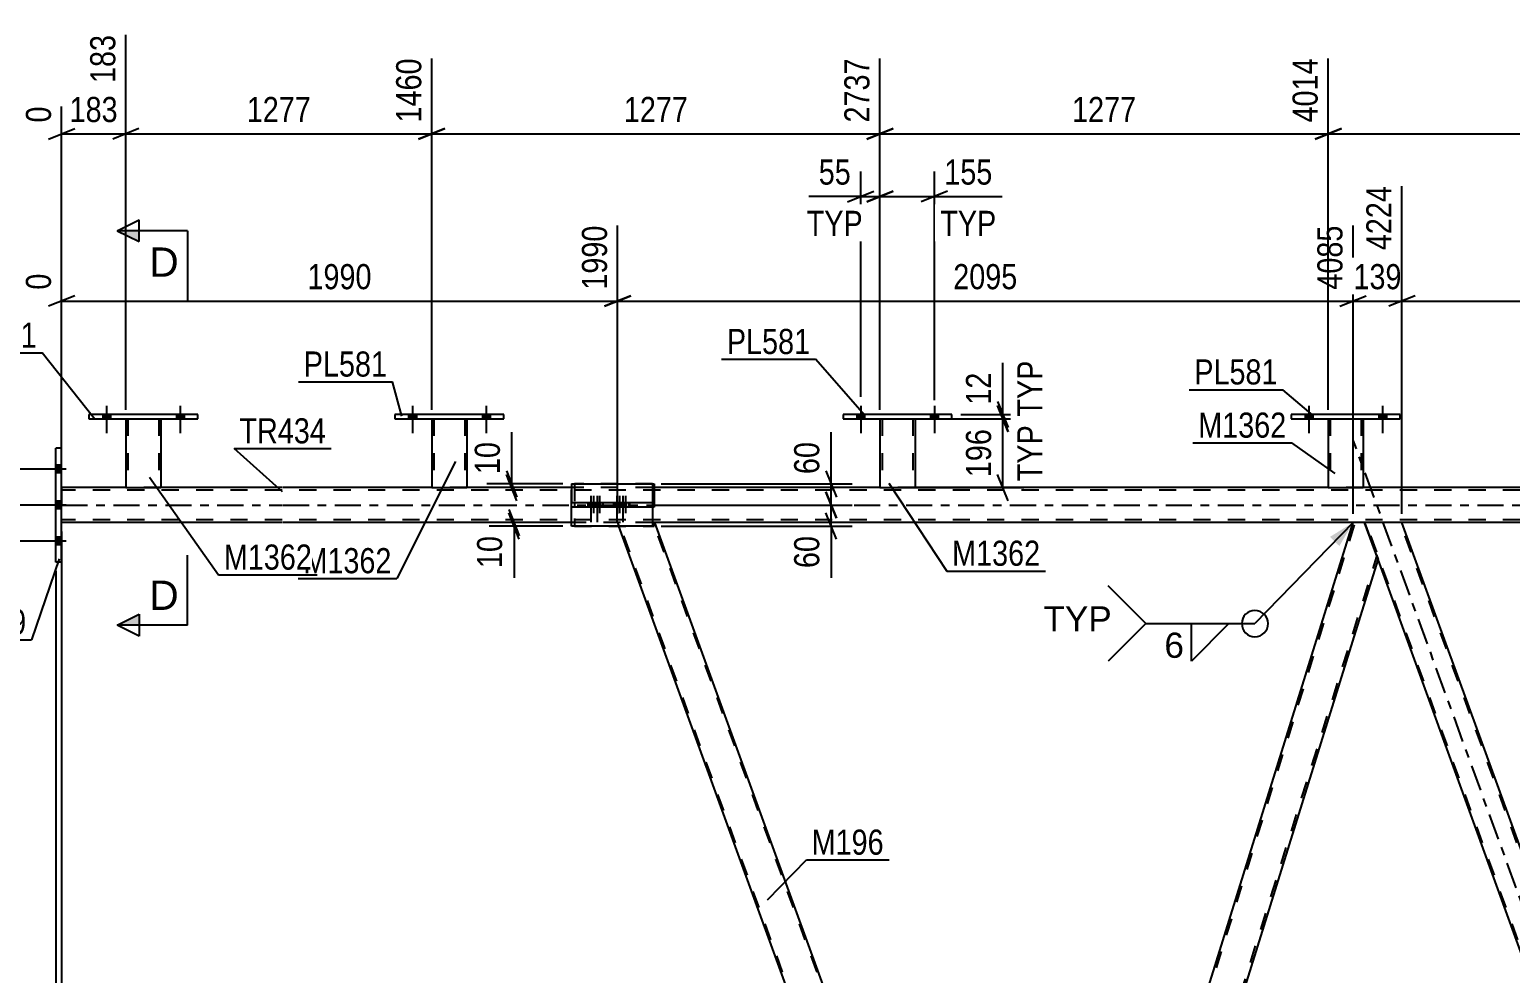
# Model space of a CAD drawing. Header units: millimetres. Extents: x -89 to 752, y -423 to 171.
# Drawn here: x -3.6 to 165.1, y -53.4 to 54.2 of the extents above; entities that cross this region are included whole.
import ezdxf

# ---------------------------------------------------------------- set-up
doc = ezdxf.new("R2010")
doc.units = ezdxf.units.MM
doc.linetypes.add('DXK_LINE_DOT2', pattern=[3.9198, 1.9599, -1.9599])
doc.linetypes.add('DXK_LINE_DOT3', pattern=[5.9187, 2.979, -0.9799, 0.9799, -0.9799])
doc.styles.add('Arial', font='ARIAL.TTF', dxfattribs={"height": 0.2})
doc.styles.add('Arial Narrow', font='ARIALN.TTF', dxfattribs={"height": 0.2})

# ---------------------------------------------------------------- blocks, each defined once
blk = doc.blocks.new('Bolt-814409316-3432 - 3409')
at = {"linetype": 'Continuous'}
for points in [[(39.56, 9.84), (40.44, 9.84), (40.44, 10.32), (39.56, 10.32)], [(47.96, 9.84), (48.84, 9.84), (48.84, 10.32), (47.96, 10.32)]]:
    blk.add_hatch(color=1, dxfattribs=at).paths.add_polyline_path(points)
at = {"color": 1, "linetype": 'Continuous'}
for p, q in [((39.56, 10.32), (39.56, 9.84)), ((40, 11.32), (40, 8.2)), ((40.44, 10.32), (40.44, 9.84)), ((47.96, 10.32), (47.96, 9.84)), ((48.4, 11.32), (48.4, 8.2)), ((48.84, 10.32), (48.84, 9.84))]:
    blk.add_line(p, q, dxfattribs=at)
blk = doc.blocks.new('Bolt-814409316-3874 - 3409')
at = {"color": 1, "linetype": 'DXK_LINE_DOT2'}
for p, q in [((60.28, 0.24), (60.28, -0.24)), ((60.64, 1.04), (60.64, -1.96)), ((60.96, 0.24), (60.96, -0.24)), ((61, 0.24), (61, -0.24)), ((61.32, 1.04), (61.32, -1.96)), ((61.68, 0.24), (61.68, -0.24)), ((63.25, 0.24), (63.25, -0.24)), ((63.61, 1.04), (63.61, -1.96)), ((63.92, 0.24), (63.92, -0.24)), ((63.97, 0.24), (63.97, -0.24)), ((64.28, 1.04), (64.28, -1.96)), ((64.64, 0.24), (64.64, -0.24))]:
    blk.add_line(p, q, dxfattribs=at)
blk = doc.blocks.new('Bolt-814409316-3433 - 3409')
at = {"linetype": 'Continuous'}
for points in [[(39.56, 9.84), (40.44, 9.84), (40.44, 10.32), (39.56, 10.32)], [(47.96, 9.84), (48.84, 9.84), (48.84, 10.32), (47.96, 10.32)]]:
    blk.add_hatch(color=1, dxfattribs=at).paths.add_polyline_path(points)
at = {"color": 1, "linetype": 'Continuous'}
for p, q in [((39.56, 10.32), (39.56, 9.84)), ((40, 11.32), (40, 8.2)), ((40.44, 10.32), (40.44, 9.84)), ((47.96, 10.32), (47.96, 9.84)), ((48.4, 11.32), (48.4, 8.2)), ((48.84, 10.32), (48.84, 9.84))]:
    blk.add_line(p, q, dxfattribs=at)
blk = doc.blocks.new('Bolt-814409316-3434 - 3409')
at = {"linetype": 'Continuous'}
for points in [[(90.64, 9.84), (91.52, 9.84), (91.52, 10.32), (90.64, 10.32)], [(99.04, 9.84), (99.92, 9.84), (99.92, 10.32), (99.04, 10.32)]]:
    blk.add_hatch(color=1, dxfattribs=at).paths.add_polyline_path(points)
at = {"color": 1, "linetype": 'Continuous'}
for p, q in [((90.64, 10.32), (90.64, 9.84)), ((91.08, 11.32), (91.08, 8.2)), ((91.52, 10.32), (91.52, 9.84)), ((99.04, 10.32), (99.04, 9.84)), ((99.48, 11.32), (99.48, 8.2)), ((99.92, 10.32), (99.92, 9.84))]:
    blk.add_line(p, q, dxfattribs=at)
blk = doc.blocks.new('Bolt-814409316-3435 - 3409')
at = {"linetype": 'Continuous'}
for points in [[(90.64, 9.84), (91.52, 9.84), (91.52, 10.32), (90.64, 10.32)], [(99.04, 9.84), (99.92, 9.84), (99.92, 10.32), (99.04, 10.32)]]:
    blk.add_hatch(color=1, dxfattribs=at).paths.add_polyline_path(points)
at = {"color": 1, "linetype": 'Continuous'}
for p, q in [((90.64, 10.32), (90.64, 9.84)), ((91.08, 11.32), (91.08, 8.2)), ((91.52, 10.32), (91.52, 9.84)), ((99.04, 10.32), (99.04, 9.84)), ((99.48, 11.32), (99.48, 8.2)), ((99.92, 10.32), (99.92, 9.84))]:
    blk.add_line(p, q, dxfattribs=at)
blk = doc.blocks.new('Bolt-814409316-3436 - 3409')
at = {"linetype": 'Continuous'}
for points in [[(141.72, 9.84), (142.6, 9.84), (142.6, 10.32), (141.72, 10.32)], [(150.12, 9.84), (151, 9.84), (151, 10.32), (150.12, 10.32)]]:
    blk.add_hatch(color=1, dxfattribs=at).paths.add_polyline_path(points)
at = {"color": 1, "linetype": 'Continuous'}
for p, q in [((141.72, 10.32), (141.72, 9.84)), ((142.16, 11.32), (142.16, 8.2)), ((142.6, 10.32), (142.6, 9.84)), ((150.12, 10.32), (150.12, 9.84)), ((150.56, 11.32), (150.56, 8.2)), ((151, 10.32), (151, 9.84))]:
    blk.add_line(p, q, dxfattribs=at)
blk = doc.blocks.new('Bolt-814409316-3437 - 3409')
at = {"linetype": 'Continuous'}
for points in [[(141.72, 9.84), (142.6, 9.84), (142.6, 10.32), (141.72, 10.32)], [(150.12, 9.84), (151, 9.84), (151, 10.32), (150.12, 10.32)]]:
    blk.add_hatch(color=1, dxfattribs=at).paths.add_polyline_path(points)
at = {"color": 1, "linetype": 'Continuous'}
for p, q in [((141.72, 10.32), (141.72, 9.84)), ((142.16, 11.32), (142.16, 8.2)), ((142.6, 10.32), (142.6, 9.84)), ((150.12, 10.32), (150.12, 9.84)), ((150.56, 11.32), (150.56, 8.2)), ((151, 10.32), (151, 9.84))]:
    blk.add_line(p, q, dxfattribs=at)
blk = doc.blocks.new('Part-814409316-3459 - 3409')
at = {"color": 2, "linetype": 'Continuous'}
for p, q in [((38, 10.32), (38, 9.84)), ((50.4, 10.32), (38, 10.32)), ((50.4, 9.84), (50.4, 10.32)), ((38, 9.84), (50.4, 9.84))]:
    blk.add_line(p, q, dxfattribs=at)
blk = doc.blocks.new('Part-814409316-3474 - 3409')
at = {"color": 2, "linetype": 'Continuous'}
for p, q in [((42.2, 9.84), (42.2, 2)), ((46.2, 9.84), (46.2, 2)), ((42.2, 2), (46.2, 2))]:
    blk.add_line(p, q, dxfattribs=at)
at = {"color": 7, "linetype": 'DXK_LINE_DOT2'}
for p, q in [((42.2, 9.84), (46.2, 9.84)), ((42.2, 9.84), (42.2, 9.84)), ((42.2, 9.84), (42.2, 9.84)), ((42.44, 9.84), (42.44, 2)), ((45.96, 9.84), (45.96, 2)), ((46.2, 9.84), (46.2, 9.84)), ((46.2, 9.84), (46.2, 9.84)), ((45.9, 2), (45.94, 2)), ((45.9, 2), (45.94, 2)), ((45.94, 2), (45.96, 2)), ((45.94, 2), (45.96, 2))]:
    blk.add_line(p, q, dxfattribs=at)
blk = doc.blocks.new('Part-814409316-3479 - 3409')
at = {"color": 2, "linetype": 'Continuous'}
for p, q in [((89.08, 10.32), (89.08, 9.84)), ((101.48, 10.32), (89.08, 10.32)), ((101.48, 9.84), (101.48, 10.32)), ((89.08, 9.84), (101.48, 9.84))]:
    blk.add_line(p, q, dxfattribs=at)
blk = doc.blocks.new('Part-814409316-3484 - 3409')
at = {"color": 2, "linetype": 'Continuous'}
for p, q in [((93.28, 9.84), (93.28, 2)), ((97.28, 9.84), (97.28, 2)), ((93.28, 2), (97.28, 2))]:
    blk.add_line(p, q, dxfattribs=at)
at = {"color": 7, "linetype": 'DXK_LINE_DOT2'}
for p, q in [((93.28, 9.84), (97.28, 9.84)), ((93.28, 9.84), (93.28, 9.84)), ((93.28, 9.84), (93.28, 9.84)), ((93.52, 9.84), (93.52, 2)), ((97.04, 9.84), (97.04, 2)), ((97.28, 9.84), (97.28, 9.84)), ((97.28, 9.84), (97.28, 9.84)), ((96.99, 2), (97.02, 2)), ((96.99, 2), (97.02, 2)), ((97.02, 2), (97.04, 2)), ((97.02, 2), (97.04, 2))]:
    blk.add_line(p, q, dxfattribs=at)
blk = doc.blocks.new('Part-814409316-3489 - 3409')
at = {"color": 2, "linetype": 'Continuous'}
for p, q in [((140.16, 10.32), (140.16, 9.84)), ((152.56, 10.32), (140.16, 10.32)), ((152.56, 9.84), (152.56, 10.32)), ((140.16, 9.84), (152.56, 9.84))]:
    blk.add_line(p, q, dxfattribs=at)
blk = doc.blocks.new('Part-814409316-3494 - 3409')
at = {"color": 2, "linetype": 'Continuous'}
for p, q in [((144.36, 9.84), (144.36, 2)), ((148.36, 9.84), (148.36, 2)), ((144.36, 2), (148.36, 2))]:
    blk.add_line(p, q, dxfattribs=at)
at = {"color": 7, "linetype": 'DXK_LINE_DOT2'}
for p, q in [((144.36, 9.84), (148.36, 9.84)), ((144.36, 9.84), (144.36, 9.84)), ((144.36, 9.84), (144.36, 9.84)), ((144.6, 9.84), (144.6, 2)), ((148.12, 9.84), (148.12, 2)), ((148.36, 9.84), (148.36, 9.84)), ((148.36, 9.84), (148.36, 9.84)), ((148.07, 2), (148.1, 2)), ((148.07, 2), (148.1, 2)), ((148.1, 2), (148.12, 2)), ((148.1, 2), (148.12, 2))]:
    blk.add_line(p, q, dxfattribs=at)
blk = doc.blocks.new('Bolt-814409316-3594 - 3409')
at = {"linetype": 'Continuous'}
for points in [[(-0.64, 4.54), (-0.64, 3.66), (0, 3.66), (0, 4.54)], [(-0.64, 4.54), (-0.64, 3.66), (0, 3.66), (0, 4.54)], [(-0.64, 4.54), (-0.64, 3.66), (0, 3.66), (0, 4.54)], [(-0.64, 0.44), (-0.64, -0.44), (0, -0.44), (0, 0.44)], [(-0.64, 0.44), (-0.64, -0.44), (0, -0.44), (0, 0.44)], [(-0.64, -3.66), (-0.64, -4.54), (0, -4.54), (0, -3.66)], [(-0.64, -3.66), (-0.64, -4.54), (0, -4.54), (0, -3.66)], [(-0.64, -3.66), (-0.64, -4.54), (0, -4.54), (0, -3.66)]]:
    blk.add_hatch(color=1, dxfattribs=at).paths.add_polyline_path(points)
at = {"color": 1, "linetype": 'Continuous'}
for p, q in [((0.52, 4.1), (-2.8, 4.1)), ((0.52, 4.1), (-2.8, 4.1)), ((0.52, 4.1), (-2.8, 4.1)), ((0, 4.54), (-0.64, 4.54)), ((0, 4.54), (-0.64, 4.54)), ((0, 4.54), (-0.64, 4.54)), ((0, 3.66), (-0.64, 3.66)), ((0, 3.66), (-0.64, 3.66)), ((0, 3.66), (-0.64, 3.66)), ((0.52, 0), (-2.8, 0)), ((0.52, 0), (-2.8, 0)), ((0, 0.44), (-0.64, 0.44)), ((0, 0.44), (-0.64, 0.44)), ((0, -0.44), (-0.64, -0.44)), ((0, -0.44), (-0.64, -0.44)), ((0.52, -4.1), (-2.8, -4.1)), ((0.52, -4.1), (-2.8, -4.1)), ((0.52, -4.1), (-2.8, -4.1)), ((0, -3.66), (-0.64, -3.66)), ((0, -3.66), (-0.64, -3.66)), ((0, -3.66), (-0.64, -3.66)), ((0, -4.54), (-0.64, -4.54)), ((0, -4.54), (-0.64, -4.54)), ((0, -4.54), (-0.64, -4.54))]:
    blk.add_line(p, q, dxfattribs=at)
blk = doc.blocks.new('Part-814409316-3695 - 3409')
at = {"color": 2, "linetype": 'Continuous'}
for p, q in [((110.49, -119.75), (147.19, -2)), ((148.51, -2), (147.19, -2)), ((150.04, -6.2), (148.51, -2)), ((113.6, -123.22), (150.06, -6.25))]:
    blk.add_line(p, q, dxfattribs=at)
at = {"color": 7, "linetype": 'DXK_LINE_DOT2'}
for p, q in [((110.62, -120.12), (147.44, -2)), ((113.34, -123.22), (149.92, -5.88)), ((150.06, -6.25), (150.04, -6.2)), ((150.06, -6.25), (150.04, -6.2))]:
    blk.add_line(p, q, dxfattribs=at)
blk = doc.blocks.new('Part-814409316-3700 - 3409')
at = {"color": 7, "linetype": 'DXK_LINE_DOT3'}
blk.add_line((198.18, -132.62), (147.22, 7.4), dxfattribs=at)
at = {"color": 2, "linetype": 'Continuous'}
for p, q in [((152.77, -2), (148.51, -2)), ((195.13, -118.4), (152.77, -2)), ((190.88, -118.4), (150.04, -6.2))]:
    blk.add_line(p, q, dxfattribs=at)
at = {"color": 7, "linetype": 'DXK_LINE_DOT2'}
for p, q in [((148.51, -2), (150.04, -6.2)), ((192.8, -123.22), (148.68, -2)), ((196.72, -123.22), (152.59, -2))]:
    blk.add_line(p, q, dxfattribs=at)
blk = doc.blocks.new('Part-814409316-3711 - 3409')
at = {"color": 2, "linetype": 'Continuous'}
for p, q in [((7.33, 2), (0, 2)), ((25.13, 2), (11.33, 2)), ((42.2, 2), (25.23, 2)), ((58.13, 2), (46.2, 2)), ((93.28, 2), (67.36, 2)), ((144.36, 2), (97.28, 2)), ((195.44, 2), (148.36, 2)), ((25.13, -2), (0, -2)), ((58.13, -2), (25.23, -2)), ((147.19, -2), (67.63, -2)), ((232.32, -2), (152.77, -2))]:
    blk.add_line(p, q, dxfattribs=at)
at = {"color": 7, "linetype": 'DXK_LINE_DOT2'}
for p, q in [((0, 2), (0, -2)), ((11.33, 2), (7.33, 2)), ((46.2, 2), (42.2, 2)), ((67.36, 2), (58.13, 2)), ((97.28, 2), (93.28, 2)), ((148.36, 2), (144.36, 2)), ((25.13, 1.68), (0, 1.68)), ((632.7, 1.68), (25.23, 1.68)), ((25.13, -1.68), (0, -1.68)), ((632.7, -1.68), (25.23, -1.68)), ((67.63, -2), (58.13, -2)), ((152.77, -2), (147.19, -2))]:
    blk.add_line(p, q, dxfattribs=at)
at = {"color": 7, "linetype": 'DXK_LINE_DOT3'}
for p, q in [((0, 0), (25.13, 0)), ((25.23, 0), (632.7, 0))]:
    blk.add_line(p, q, dxfattribs=at)
blk = doc.blocks.new('Part-814409316-3884 - 3409')
at = {"color": 2, "linetype": 'Continuous'}
for p, q in [((3.13, 10.32), (3.13, 9.84)), ((15.53, 10.32), (3.13, 10.32)), ((15.53, 9.84), (15.53, 10.32)), ((3.13, 9.84), (15.53, 9.84))]:
    blk.add_line(p, q, dxfattribs=at)
blk = doc.blocks.new('Part-814409316-3872 - 3409')
at = {"color": 7, "linetype": 'DXK_LINE_DOT2'}
for p, q in [((67.55, 0.24), (58.45, 0.24)), ((58.45, 0.24), (58.45, -0.24)), ((64.74, 0.24), (64.74, -0.24)), ((67.55, 0.24), (67.55, -0.24)), ((67.55, -0.24), (58.45, -0.24))]:
    blk.add_line(p, q, dxfattribs=at)
blk = doc.blocks.new('Part-814409316-3763 - 3409')
at = {"color": 7, "linetype": 'DXK_LINE_DOT2'}
for p, q in [((63.37, -2), (63.4, -2)), ((67.36, -2), (63.37, -2)), ((63.37, -2), (63.52, -2.4)), ((107.66, -123.22), (63.54, -2)), ((111.58, -123.22), (67.46, -2))]:
    blk.add_line(p, q, dxfattribs=at)
at = {"color": 2, "linetype": 'Continuous'}
for p, q in [((107.49, -123.22), (63.52, -2.4)), ((67.63, -2), (67.36, -2)), ((110.51, -119.8), (67.63, -2))]:
    blk.add_line(p, q, dxfattribs=at)
blk = doc.blocks.new('Bolt-814409316-3886 - 3409')
at = {"linetype": 'Continuous'}
for points in [[(4.69, 9.84), (5.57, 9.84), (5.57, 10.32), (4.69, 10.32)], [(13.09, 9.84), (13.97, 9.84), (13.97, 10.32), (13.09, 10.32)]]:
    blk.add_hatch(color=1, dxfattribs=at).paths.add_polyline_path(points)
at = {"color": 1, "linetype": 'Continuous'}
for p, q in [((4.69, 10.32), (4.69, 9.84)), ((5.13, 11.32), (5.13, 8.2)), ((5.57, 10.32), (5.57, 9.84)), ((13.09, 10.32), (13.09, 9.84)), ((13.53, 11.32), (13.53, 8.2)), ((13.97, 10.32), (13.97, 9.84))]:
    blk.add_line(p, q, dxfattribs=at)
blk = doc.blocks.new('Part-814409316-3848 - 3409')
at = {"color": 2, "linetype": 'Continuous'}
for p, q in [((-0.64, -6.5), (-0.64, 6.5)), ((0, 6.5), (-0.64, 6.5)), ((0, -6.5), (0, 6.5)), ((0, -6.5), (-0.64, -6.5))]:
    blk.add_line(p, q, dxfattribs=at)
blk = doc.blocks.new('Part-814409316-3866 - 3409')
at = {"color": 2, "linetype": 'Continuous'}
for p, q in [((64.38, 0.24), (58.13, 0.24)), ((58.13, -0.24), (58.13, 0.24)), ((67.36, 0.24), (64.38, 0.24)), ((64.38, -0.24), (64.38, 0.24)), ((67.36, 0.24), (67.36, -0.24)), ((64.38, -0.24), (58.13, -0.24)), ((67.36, -0.24), (64.38, -0.24))]:
    blk.add_line(p, q, dxfattribs=at)
blk = doc.blocks.new('Part-814409316-3867 - 3409')
at = {"color": 2, "linetype": 'Continuous'}
for p, q in [((58.13, 2.4), (67.36, 2.4)), ((58.13, 2.4), (58.13, 0.24)), ((67.36, 2.4), (67.36, -2.4)), ((58.13, -2.4), (58.13, -0.24)), ((67.36, -2.4), (58.13, -2.4))]:
    blk.add_line(p, q, dxfattribs=at)
at = {"color": 7, "linetype": 'DXK_LINE_DOT2'}
for q in [(58.13, 2.4), (58.13, 0.24)]:
    blk.add_line((58.13, -0.24), q, dxfattribs=at)
blk = doc.blocks.new('Bolt-814409316-3868 - 3409')
at = {"linetype": 'Continuous'}
for points in [[(60.7, 0.24), (59.98, 0.24), (59.98, -0.24), (60.7, -0.24)], [(61.4, 0.24), (60.68, 0.24), (60.68, -0.24), (61.4, -0.24)], [(63.64, 0.24), (62.92, 0.24), (62.92, -0.24), (63.64, -0.24)], [(64.35, 0.24), (63.63, 0.24), (63.63, -0.24), (64.35, -0.24)]]:
    blk.add_hatch(color=1, dxfattribs=at).paths.add_polyline_path(points)
at = {"color": 1, "linetype": 'Continuous'}
for p, q in [((59.98, 0.24), (59.98, -0.24)), ((60.34, 1.04), (60.34, -1.96)), ((60.68, 0.24), (60.68, -0.24)), ((60.7, 0.24), (60.7, -0.24)), ((61.04, 1.04), (61.04, -1.96)), ((61.4, 0.24), (61.4, -0.24)), ((62.92, 0.24), (62.92, -0.24)), ((63.28, 1.04), (63.28, -1.96)), ((63.63, 0.24), (63.63, -0.24)), ((63.64, 0.24), (63.64, -0.24)), ((63.99, 1.04), (63.99, -1.96)), ((64.35, 0.24), (64.35, -0.24))]:
    blk.add_line(p, q, dxfattribs=at)
blk = doc.blocks.new('Part-814409316-3873 - 3409')
at = {"color": 7, "linetype": 'DXK_LINE_DOT2'}
for p, q in [((58.45, 2.4), (58.45, -2.4)), ((67.36, 2.4), (58.45, 2.4)), ((67.55, 2), (67.55, -2.4)), ((58.45, -2.4), (67.55, -2.4))]:
    blk.add_line(p, q, dxfattribs=at)
at = {"color": 2, "linetype": 'Continuous'}
for p, q in [((67.36, 2.4), (67.55, 2.4)), ((67.55, 2.4), (67.55, 2))]:
    blk.add_line(p, q, dxfattribs=at)
blk = doc.blocks.new('Part-814409316-3879 - 3409')
at = {"color": 2, "linetype": 'Continuous'}
for p, q in [((7.33, 9.84), (7.33, 2)), ((11.33, 9.84), (11.33, 2)), ((7.33, 2), (11.33, 2))]:
    blk.add_line(p, q, dxfattribs=at)
at = {"color": 7, "linetype": 'DXK_LINE_DOT2'}
for p, q in [((7.33, 9.84), (11.33, 9.84)), ((7.33, 9.84), (7.33, 9.84)), ((7.33, 9.84), (7.33, 9.84)), ((7.57, 9.84), (7.57, 2)), ((11.09, 9.84), (11.09, 2)), ((11.33, 9.84), (11.33, 9.84)), ((11.33, 9.84), (11.33, 9.84)), ((11.03, 2), (11.07, 2)), ((11.03, 2), (11.07, 2)), ((11.07, 2), (11.09, 2)), ((11.07, 2), (11.09, 2))]:
    blk.add_line(p, q, dxfattribs=at)
blk = doc.blocks.new('Bolt-814409316-3885 - 3409')
at = {"linetype": 'Continuous'}
for points in [[(4.69, 9.84), (5.57, 9.84), (5.57, 10.32), (4.69, 10.32)], [(13.09, 9.84), (13.97, 9.84), (13.97, 10.32), (13.09, 10.32)]]:
    blk.add_hatch(color=1, dxfattribs=at).paths.add_polyline_path(points)
at = {"color": 1, "linetype": 'Continuous'}
for p, q in [((4.69, 10.32), (4.69, 9.84)), ((5.13, 11.32), (5.13, 8.2)), ((5.57, 10.32), (5.57, 9.84)), ((13.09, 10.32), (13.09, 9.84)), ((13.53, 11.32), (13.53, 8.2)), ((13.97, 10.32), (13.97, 9.84))]:
    blk.add_line(p, q, dxfattribs=at)
blk = doc.blocks.new('StraightDimension-814409316-5069 - 3409')
at = {"color": 7, "linetype": 'Continuous'}
for p, q in [((87.11, 3.9), (88.31, 0.9)), ((68.36, 2.4), (90.11, 2.4)), ((87.71, 0), (87.71, 2.4)), ((68.36, 0), (90.11, 0)), ((88.31, -1.5), (87.11, 1.5))]:
    blk.add_line(p, q, dxfattribs=at)
at = {"color": 0}
blk.add_wipeout([(86.96, 7.78), (82.76, 7.78), (82.76, 2.93), (86.96, 2.93)], dxfattribs=at)
at = {"color": 7, "linetype": 'Continuous'}
blk.add_line((87.71, 2.4), (87.71, 8.31), dxfattribs=at)
blk.add_line((87.71, 2.4), (87.71, 8.31), dxfattribs=at)
at = {"color": 3, "style": 'Arial Narrow'}
blk.add_text('60', height=2.863, rotation=90.0002, dxfattribs=at).set_placement((86.36, 3.53))
blk = doc.blocks.new('StraightDimension-814409316-4279 - 3409')
at = {"color": 7, "linetype": 'Continuous'}
for p, q in [((-1.32, 0), (-15.61, 0)), ((-13.36, 1.5), (-12.16, -1.5)), ((-12.76, -4.1), (-12.76, 0)), ((-12.16, -5.6), (-13.36, -2.6)), ((-1.93, -4.1), (-15.61, -4.1))]:
    blk.add_line(p, q, dxfattribs=at)
at = {"color": 0}
blk.add_wipeout([(-13.51, -4.63), (-17.71, -4.63), (-17.71, -11.31), (-13.51, -11.31)], dxfattribs=at)
at = {"color": 7, "linetype": 'Continuous'}
blk.add_line((-12.76, -4.1), (-12.76, -11.83), dxfattribs=at)
blk.add_line((-12.76, -4.1), (-12.76, -11.83), dxfattribs=at)
at = {"color": 3, "style": 'Arial Narrow'}
blk.add_text('103', height=2.863, rotation=90.0002, dxfattribs=at).set_placement((-14.11, -10.71))
blk = doc.blocks.new('StraightDimension-814409316-5023 - 3409')
at = {"color": 7, "linetype": 'Continuous'}
for p, q in [((50.97, -0.5), (52.17, -3.5)), ((52.17, -3.9), (50.97, -0.9)), ((57.13, -2), (48.72, -2)), ((57.13, -2.4), (48.72, -2.4)), ((51.57, -2.4), (51.57, -2))]:
    blk.add_line(p, q, dxfattribs=at)
at = {"color": 0}
blk.add_wipeout([(50.82, -2.92), (46.62, -2.92), (46.62, -7.78), (50.82, -7.78)], dxfattribs=at)
at = {"color": 7, "linetype": 'Continuous'}
blk.add_line((51.57, -2.4), (51.57, -8.31), dxfattribs=at)
blk.add_line((51.57, -2.4), (51.57, -8.31), dxfattribs=at)
at = {"color": 3, "style": 'Arial Narrow'}
blk.add_text('10', height=2.863, rotation=90.0002, dxfattribs=at).set_placement((50.22, -7.18))
blk = doc.blocks.new('StraightDimension-814409316-4241 - 3409')
at = {"color": 7, "linetype": 'Continuous'}
for p, q in [((93.28, 10.84), (93.28, 38.02)), ((99.48, 11.96), (99.48, 38.02)), ((91.78, 34.57), (94.78, 35.77)), ((100.98, 35.77), (97.98, 34.57)), ((93.28, 35.17), (99.48, 35.17))]:
    blk.add_line(p, q, dxfattribs=at)
at = {"color": 0}
blk.add_wipeout([(106.69, 35.92), (106.69, 40.12), (100.01, 40.12), (100.01, 35.92)], dxfattribs=at)
at = {"color": 0, "linetype": 'Continuous'}
blk.add_wipeout([(107.14, 30.07), (107.14, 34.27), (99.55, 34.27), (99.55, 30.07)], dxfattribs=at)
at = {"color": 7, "linetype": 'Continuous'}
blk.add_line((99.48, 35.17), (107.22, 35.17), dxfattribs=at)
blk.add_line((99.48, 35.17), (107.22, 35.17), dxfattribs=at)
at = {"color": 3, "style": 'Arial Narrow'}
blk.add_text('155', height=2.863, dxfattribs=at).set_placement((100.61, 36.52))
at = {"color": 3, "linetype": 'Continuous', "style": 'Arial Narrow'}
blk.add_text('TYP', height=2.863, dxfattribs=at).set_placement((100.15, 30.67))
blk = doc.blocks.new('StraightDimension-814409316-13302 - 3409')
at = {"color": 7, "linetype": 'Continuous'}
for p, q in [((63.37, -1), (63.37, 31.86)), ((147.19, -1), (147.19, 31.86)), ((64.87, 23.85), (61.87, 22.65)), ((145.69, 22.65), (148.69, 23.85)), ((63.37, 23.25), (147.19, 23.25))]:
    blk.add_line(p, q, dxfattribs=at)
at = {"color": 0, "linetype": 'Continuous'}
blk.add_wipeout([(146.59, 32.46), (142.39, 32.46), (142.39, 23.95), (146.59, 23.95)], dxfattribs=at)
at = {"color": 0}
blk.add_wipeout([(109.54, 24), (109.54, 28.2), (101.03, 28.2), (101.03, 24)], dxfattribs=at)
at = {"color": 3, "linetype": 'Continuous', "style": 'Arial Narrow'}
blk.add_text('4085', height=2.863, rotation=90.0002, dxfattribs=at).set_placement((145.99, 24.55))
at = {"color": 3, "style": 'Arial Narrow'}
blk.add_text('2095', height=2.863, dxfattribs=at).set_placement((101.63, 24.6))
blk = doc.blocks.new('StraightDimension-814409316-4640 - 3409')
at = {"color": 7, "linetype": 'Continuous'}
blk.add_line((-0.64, -7.5), (-0.64, -166.63), dxfattribs=at)
blk = doc.blocks.new('StraightDimension-814409316-13301 - 3409')
at = {"color": 7, "linetype": 'Continuous'}
for p, q in [((152.77, -1), (152.77, 36.36)), ((147.19, -1), (147.19, 31.86)), ((145.69, 22.65), (148.69, 23.85)), ((154.27, 23.85), (151.27, 22.65)), ((147.19, 23.25), (152.77, 23.25))]:
    blk.add_line(p, q, dxfattribs=at)
at = {"color": 0}
blk.add_wipeout([(153.32, 24), (153.32, 28.2), (146.64, 28.2), (146.64, 24)], dxfattribs=at)
at = {"color": 3, "style": 'Arial Narrow'}
blk.add_text('139', height=2.863, dxfattribs=at).set_placement((147.24, 24.6))
at = {"color": 0, "linetype": 'Continuous'}
blk.add_wipeout([(152.17, 36.96), (147.97, 36.96), (147.97, 28.45), (152.17, 28.45)], dxfattribs=at)
at = {"color": 3, "linetype": 'Continuous', "style": 'Arial Narrow'}
blk.add_text('4224', height=2.863, rotation=90.0002, dxfattribs=at).set_placement((151.57, 29.05))
blk = doc.blocks.new('StraightDimension-814409316-4250 - 3409')
at = {"color": 7, "linetype": 'Continuous'}
for p, q in [((106.69, 11.34), (107.89, 8.34)), ((96.28, 9.84), (109.69, 9.84)), ((107.29, 2), (107.29, 9.84)), ((107.89, 0.5), (106.69, 3.5)), ((96.28, 2), (109.69, 2))]:
    blk.add_line(p, q, dxfattribs=at)
at = {"color": 0}
blk.add_wipeout([(106.54, 9.26), (102.34, 9.26), (102.34, 2.58), (106.54, 2.58)], dxfattribs=at)
at = {"color": 0, "linetype": 'Continuous'}
blk.add_wipeout([(112.39, 9.71), (108.19, 9.71), (108.19, 2.12), (112.39, 2.12)], dxfattribs=at)
at = {"color": 3, "style": 'Arial Narrow'}
blk.add_text('196', height=2.863, rotation=90.0002, dxfattribs=at).set_placement((105.94, 3.18))
at = {"color": 3, "linetype": 'Continuous', "style": 'Arial Narrow'}
blk.add_text('TYP', height=2.863, rotation=90.0002, dxfattribs=at).set_placement((111.79, 2.72))
blk = doc.blocks.new('StraightDimension-814409316-12848 - 3409')
at = {"color": 7, "linetype": 'Continuous'}
for p, q in [((7.33, 10.84), (7.33, 53.59)), ((42.2, 10.84), (42.2, 50.91)), ((8.83, 42.9), (5.83, 41.7)), ((7.33, 42.3), (42.2, 42.3)), ((40.7, 41.7), (43.7, 42.9))]:
    blk.add_line(p, q, dxfattribs=at)
at = {"color": 0, "linetype": 'Continuous'}
blk.add_wipeout([(41.6, 51.51), (37.4, 51.51), (37.4, 43), (41.6, 43)], dxfattribs=at)
at = {"color": 0}
blk.add_wipeout([(29.02, 43.05), (29.02, 47.25), (20.51, 47.25), (20.51, 43.05)], dxfattribs=at)
at = {"color": 3, "linetype": 'Continuous', "style": 'Arial Narrow'}
blk.add_text('1460', height=2.863, rotation=90.0002, dxfattribs=at).set_placement((41, 43.6))
at = {"color": 3, "style": 'Arial Narrow'}
blk.add_text('1277', height=2.863, dxfattribs=at).set_placement((21.11, 43.65))
blk = doc.blocks.new('StraightDimension-814409316-4245 - 3409')
at = {"color": 7, "linetype": 'Continuous'}
for p, q in [((91.08, 12.32), (91.08, 38.02)), ((93.28, 10.84), (93.28, 38.02)), ((89.58, 34.57), (92.58, 35.77)), ((94.78, 35.77), (91.78, 34.57)), ((91.08, 35.17), (93.28, 35.17))]:
    blk.add_line(p, q, dxfattribs=at)
at = {"color": 0}
blk.add_wipeout([(90.56, 35.92), (90.56, 40.12), (85.7, 40.12), (85.7, 35.92)], dxfattribs=at)
at = {"color": 0, "linetype": 'Continuous'}
blk.add_wipeout([(91.92, 30.07), (91.92, 34.27), (84.33, 34.27), (84.33, 30.07)], dxfattribs=at)
at = {"color": 7, "linetype": 'Continuous'}
blk.add_line((91.08, 35.17), (85.18, 35.17), dxfattribs=at)
blk.add_line((91.08, 35.17), (85.18, 35.17), dxfattribs=at)
at = {"color": 3, "style": 'Arial Narrow'}
blk.add_text('55', height=2.863, dxfattribs=at).set_placement((86.3, 36.52))
at = {"color": 3, "linetype": 'Continuous', "style": 'Arial Narrow'}
blk.add_text('TYP', height=2.863, dxfattribs=at).set_placement((84.93, 30.67))
blk = doc.blocks.new('StraightDimension-814409316-4259 - 3409')
at = {"color": 7, "linetype": 'Continuous'}
for p, q in [((106.69, 11.82), (107.89, 8.82)), ((102.48, 10.32), (109.69, 10.32)), ((107.89, 8.34), (106.69, 11.34)), ((107.29, 9.84), (107.29, 10.32)), ((96.28, 9.84), (109.69, 9.84))]:
    blk.add_line(p, q, dxfattribs=at)
at = {"color": 0, "linetype": 'Continuous'}
blk.add_wipeout([(112.39, 17.07), (108.19, 17.07), (108.19, 9.48), (112.39, 9.48)], dxfattribs=at)
at = {"color": 0}
blk.add_wipeout([(106.54, 15.7), (102.34, 15.7), (102.34, 10.84), (106.54, 10.84)], dxfattribs=at)
at = {"color": 7, "linetype": 'Continuous'}
blk.add_line((107.29, 10.32), (107.29, 16.22), dxfattribs=at)
blk.add_line((107.29, 10.32), (107.29, 16.22), dxfattribs=at)
at = {"color": 3, "linetype": 'Continuous', "style": 'Arial Narrow'}
blk.add_text('TYP', height=2.863, rotation=90.0002, dxfattribs=at).set_placement((111.79, 10.08))
at = {"color": 3, "style": 'Arial Narrow'}
blk.add_text('12', height=2.863, rotation=90.0002, dxfattribs=at).set_placement((105.94, 11.44))
blk = doc.blocks.new('StraightDimension-814409316-4269 - 3409')
at = {"color": 7, "linetype": 'Continuous'}
for p, q in [((-13.36, 5.6), (-12.16, 2.6)), ((-1.93, 4.1), (-15.61, 4.1)), ((-12.76, 0), (-12.76, 4.1)), ((-1.32, 0), (-15.61, 0)), ((-12.16, -1.5), (-13.36, 1.5))]:
    blk.add_line(p, q, dxfattribs=at)
at = {"color": 0}
blk.add_wipeout([(-13.51, 11.31), (-17.71, 11.31), (-17.71, 4.62), (-13.51, 4.62)], dxfattribs=at)
at = {"color": 7, "linetype": 'Continuous'}
blk.add_line((-12.76, 4.1), (-12.76, 11.83), dxfattribs=at)
blk.add_line((-12.76, 4.1), (-12.76, 11.83), dxfattribs=at)
at = {"color": 3, "style": 'Arial Narrow'}
blk.add_text('103', height=2.863, rotation=90.0002, dxfattribs=at).set_placement((-14.11, 5.23))
blk = doc.blocks.new('StraightDimension-814409316-5046 - 3409')
at = {"color": 7, "linetype": 'Continuous'}
for p, q in [((50.71, 3.9), (51.91, 0.9)), ((51.91, 0.5), (50.71, 3.5)), ((57.13, 2.4), (48.46, 2.4)), ((57.13, 2), (48.46, 2)), ((51.31, 2), (51.31, 2.4))]:
    blk.add_line(p, q, dxfattribs=at)
at = {"color": 0}
blk.add_wipeout([(50.56, 7.78), (46.36, 7.78), (46.36, 2.93), (50.56, 2.93)], dxfattribs=at)
at = {"color": 7, "linetype": 'Continuous'}
blk.add_line((51.31, 2.4), (51.31, 8.31), dxfattribs=at)
blk.add_line((51.31, 2.4), (51.31, 8.31), dxfattribs=at)
at = {"color": 3, "style": 'Arial Narrow'}
blk.add_text('10', height=2.863, rotation=90.0002, dxfattribs=at).set_placement((49.96, 3.53))
blk = doc.blocks.new('StraightDimension-814409316-5078 - 3409')
at = {"color": 7, "linetype": 'Continuous'}
for p, q in [((68.36, 0), (90.11, 0)), ((87.11, 1.5), (88.31, -1.5)), ((87.71, -2.4), (87.71, 0)), ((88.31, -3.9), (87.11, -0.9)), ((68.36, -2.4), (90.11, -2.4))]:
    blk.add_line(p, q, dxfattribs=at)
at = {"color": 0}
blk.add_wipeout([(86.96, -2.92), (82.76, -2.92), (82.76, -7.78), (86.96, -7.78)], dxfattribs=at)
at = {"color": 7, "linetype": 'Continuous'}
blk.add_line((87.71, -2.4), (87.71, -8.31), dxfattribs=at)
blk.add_line((87.71, -2.4), (87.71, -8.31), dxfattribs=at)
at = {"color": 3, "style": 'Arial Narrow'}
blk.add_text('60', height=2.863, rotation=90.0002, dxfattribs=at).set_placement((86.36, -7.18))
blk = doc.blocks.new('StraightDimension-814409316-12845 - 3409')
at = {"color": 7, "linetype": 'Continuous'}
for p, q in [((144.36, 10.84), (144.36, 50.91)), ((195.44, 10.84), (195.44, 50.91)), ((145.86, 42.9), (142.86, 41.7)), ((144.36, 42.3), (195.44, 42.3)), ((193.94, 41.7), (196.94, 42.9))]:
    blk.add_line(p, q, dxfattribs=at)
at = {"color": 0, "linetype": 'Continuous'}
blk.add_wipeout([(194.84, 51.51), (190.64, 51.51), (190.64, 43), (194.84, 43)], dxfattribs=at)
at = {"color": 0}
blk.add_wipeout([(174.16, 43.05), (174.16, 47.25), (165.65, 47.25), (165.65, 43.05)], dxfattribs=at)
at = {"color": 3, "linetype": 'Continuous', "style": 'Arial Narrow'}
blk.add_text('5291', height=2.863, rotation=90.0002, dxfattribs=at).set_placement((194.24, 43.6))
at = {"color": 3, "style": 'Arial Narrow'}
blk.add_text('1277', height=2.863, dxfattribs=at).set_placement((166.25, 43.65))
blk = doc.blocks.new('StraightDimension-814409316-12846 - 3409')
at = {"color": 7, "linetype": 'Continuous'}
for p, q in [((93.28, 10.84), (93.28, 50.91)), ((144.36, 10.84), (144.36, 50.91)), ((94.78, 42.9), (91.78, 41.7)), ((93.28, 42.3), (144.36, 42.3)), ((142.86, 41.7), (145.86, 42.9))]:
    blk.add_line(p, q, dxfattribs=at)
at = {"color": 0, "linetype": 'Continuous'}
blk.add_wipeout([(143.76, 51.51), (139.56, 51.51), (139.56, 43), (143.76, 43)], dxfattribs=at)
at = {"color": 0}
blk.add_wipeout([(123.08, 43.05), (123.08, 47.25), (114.57, 47.25), (114.57, 43.05)], dxfattribs=at)
at = {"color": 3, "linetype": 'Continuous', "style": 'Arial Narrow'}
blk.add_text('4014', height=2.863, rotation=90.0002, dxfattribs=at).set_placement((143.16, 43.6))
at = {"color": 3, "style": 'Arial Narrow'}
blk.add_text('1277', height=2.863, dxfattribs=at).set_placement((115.17, 43.65))
blk = doc.blocks.new('StraightDimension-814409316-12847 - 3409')
at = {"color": 7, "linetype": 'Continuous'}
for p, q in [((42.2, 10.84), (42.2, 50.91)), ((93.28, 10.84), (93.28, 50.91)), ((43.7, 42.9), (40.7, 41.7)), ((42.2, 42.3), (93.28, 42.3)), ((91.78, 41.7), (94.78, 42.9))]:
    blk.add_line(p, q, dxfattribs=at)
at = {"color": 0, "linetype": 'Continuous'}
blk.add_wipeout([(92.68, 51.51), (88.48, 51.51), (88.48, 43), (92.68, 43)], dxfattribs=at)
at = {"color": 0}
blk.add_wipeout([(72, 43.05), (72, 47.25), (63.49, 47.25), (63.49, 43.05)], dxfattribs=at)
at = {"color": 3, "linetype": 'Continuous', "style": 'Arial Narrow'}
blk.add_text('2737', height=2.863, rotation=90.0002, dxfattribs=at).set_placement((92.08, 43.6))
at = {"color": 3, "style": 'Arial Narrow'}
blk.add_text('1277', height=2.863, dxfattribs=at).set_placement((64.09, 43.65))
blk = doc.blocks.new('StraightDimension-814409316-12849 - 3409')
at = {"color": 7, "linetype": 'Continuous'}
for p, q in [((7.33, 10.84), (7.33, 53.59)), ((0, 3), (0, 45.43)), ((-1.5, 41.7), (1.5, 42.9)), ((0, 42.3), (7.33, 42.3)), ((8.83, 42.9), (5.83, 41.7))]:
    blk.add_line(p, q, dxfattribs=at)
at = {"color": 0, "linetype": 'Continuous'}
blk.add_wipeout([(-0.6, 46.03), (-4.8, 46.03), (-4.8, 43), (-0.6, 43)], dxfattribs=at)
at = {"color": 0}
blk.add_wipeout([(7.01, 43.05), (7.01, 47.25), (0.32, 47.25), (0.32, 43.05)], dxfattribs=at)
at = {"color": 3, "style": 'Arial Narrow'}
blk.add_text('183', height=2.863, dxfattribs=at).set_placement((0.92, 43.65))
at = {"color": 3, "linetype": 'Continuous', "style": 'Arial Narrow'}
blk.add_text('0', height=2.86, rotation=90.0002, dxfattribs=at).set_placement((-1.2, 43.6))
at = {"color": 0, "linetype": 'Continuous'}
blk.add_wipeout([(6.73, 54.19), (2.53, 54.19), (2.53, 47.5), (6.73, 47.5)], dxfattribs=at)
at = {"color": 3, "linetype": 'Continuous', "style": 'Arial Narrow'}
blk.add_text('183', height=2.863, rotation=90.0002, dxfattribs=at).set_placement((6.13, 48.1))
blk = doc.blocks.new('StraightDimension-814409316-13300 - 3409')
at = {"color": 7, "linetype": 'Continuous'}
for p, q in [((152.77, -1), (152.77, 36.36)), ((232.32, -1), (232.32, 31.86)), ((154.27, 23.85), (151.27, 22.65)), ((230.82, 22.65), (233.82, 23.85)), ((152.77, 23.25), (232.32, 23.25))]:
    blk.add_line(p, q, dxfattribs=at)
at = {"color": 0, "linetype": 'Continuous'}
blk.add_wipeout([(231.72, 32.46), (227.52, 32.46), (227.52, 23.95), (231.72, 23.95)], dxfattribs=at)
at = {"color": 0}
blk.add_wipeout([(196.8, 24), (196.8, 28.2), (188.29, 28.2), (188.29, 24)], dxfattribs=at)
at = {"color": 3, "linetype": 'Continuous', "style": 'Arial Narrow'}
blk.add_text('6213', height=2.863, rotation=90.0002, dxfattribs=at).set_placement((231.12, 24.55))
at = {"color": 3, "style": 'Arial Narrow'}
blk.add_text('1989', height=2.863, dxfattribs=at).set_placement((188.89, 24.6))
blk = doc.blocks.new('StraightDimension-814409316-13303 - 3409')
at = {"color": 7, "linetype": 'Continuous'}
for p, q in [((63.37, -1), (63.37, 31.86)), ((0, 3), (0, 26.37)), ((1.5, 23.85), (-1.5, 22.65)), ((61.87, 22.65), (64.87, 23.85)), ((0, 23.25), (63.37, 23.25))]:
    blk.add_line(p, q, dxfattribs=at)
at = {"color": 0, "linetype": 'Continuous'}
for points in [[(62.77, 32.46), (58.57, 32.46), (58.57, 23.95), (62.77, 23.95)], [(-0.6, 26.97), (-4.8, 26.97), (-4.8, 23.95), (-0.6, 23.95)]]:
    blk.add_wipeout(points, dxfattribs=at)
at = {"color": 0}
blk.add_wipeout([(35.94, 24), (35.94, 28.2), (27.43, 28.2), (27.43, 24)], dxfattribs=at)
at = {"color": 3, "linetype": 'Continuous', "style": 'Arial Narrow'}
for s, height, p in [('1990', 2.863, (62.17, 24.55)), ('0', 2.86, (-1.2, 24.55))]:
    blk.add_text(s, height=height, rotation=90.0002, dxfattribs=at).set_placement(p)
at = {"color": 3, "style": 'Arial Narrow'}
blk.add_text('1990', height=2.863, dxfattribs=at).set_placement((28.03, 24.6))
blk = doc.blocks.new('StraightDimension-814409316-17035 - 3409')
at = {"color": 7, "linetype": 'Continuous'}
blk.add_line((0, -3), (0, -64.87), dxfattribs=at)
blk = doc.blocks.new('StraightDimension-814409316-17071 - 3409')
at = {"color": 7, "linetype": 'Continuous'}
blk.add_line((-1, 0), (-43.78, 0), dxfattribs=at)
blk = doc.blocks.new('Mark-814409316-3475 - 3409')
at = {"color": 0}
blk.add_wipeout([(85.34, 17.21), (85.34, 20.21), (75.83, 20.21), (75.83, 17.21)], dxfattribs=at)
blk.add_wipeout([(85.34, 17.21), (85.34, 20.21), (75.83, 20.21), (75.83, 17.21)], dxfattribs=at)
at = {"color": 30, "linetype": 'Continuous'}
for p in [(75.23, 16.61), (91.57, 10.21)]:
    blk.add_line(p, (85.94, 16.61), dxfattribs=at)
at = {"color": 3, "style": 'Arial Narrow'}
blk.add_text('PL581', height=2.863, dxfattribs=at).set_placement((75.83, 17.21))
blk = doc.blocks.new('Mark-814409316-3480 - 3409')
at = {"color": 0}
blk.add_wipeout([(111.55, -6.92), (111.55, -3.92), (101.5, -3.92), (101.5, -6.92)], dxfattribs=at)
blk.add_wipeout([(111.55, -6.92), (111.55, -3.92), (101.5, -3.92), (101.5, -6.92)], dxfattribs=at)
at = {"color": 30, "linetype": 'Continuous'}
for p, q in [((94.28, 2.48), (100.9, -7.52)), ((100.9, -7.52), (112.15, -7.52))]:
    blk.add_line(p, q, dxfattribs=at)
at = {"color": 3, "style": 'Arial Narrow'}
blk.add_text('M1362', height=2.863, dxfattribs=at).set_placement((101.5, -6.92))
blk = doc.blocks.new('Mark-814409316-3455 - 3409')
at = {"color": 0}
blk.add_wipeout([(37.11, 14.64), (37.11, 17.64), (27.61, 17.64), (27.61, 14.64)], dxfattribs=at)
blk.add_wipeout([(37.11, 14.64), (37.11, 17.64), (27.61, 17.64), (27.61, 14.64)], dxfattribs=at)
at = {"color": 30, "linetype": 'Continuous'}
for p in [(27.01, 14.04), (38.78, 10.13)]:
    blk.add_line(p, (37.71, 14.04), dxfattribs=at)
at = {"color": 3, "style": 'Arial Narrow'}
blk.add_text('PL581', height=2.863, dxfattribs=at).set_placement((27.61, 14.64))
blk = doc.blocks.new('Mark-814409316-3470 - 3409')
at = {"color": 0}
blk.add_wipeout([(37.63, -7.77), (37.63, -4.77), (27.57, -4.77), (27.57, -7.77)], dxfattribs=at)
blk.add_wipeout([(37.63, -7.77), (37.63, -4.77), (27.57, -4.77), (27.57, -7.77)], dxfattribs=at)
at = {"color": 30, "linetype": 'Continuous'}
for p in [(44.91, 4.96), (26.97, -8.37)]:
    blk.add_line(p, (38.23, -8.37), dxfattribs=at)
at = {"color": 3, "style": 'Arial Narrow'}
blk.add_text('M1362', height=2.863, dxfattribs=at).set_placement((27.57, -7.77))
blk = doc.blocks.new('Mark-814409316-3485 - 3409')
at = {"color": 0}
blk.add_wipeout([(138.6, 13.74), (138.6, 16.74), (129.1, 16.74), (129.1, 13.74)], dxfattribs=at)
blk.add_wipeout([(138.6, 13.74), (138.6, 16.74), (129.1, 16.74), (129.1, 13.74)], dxfattribs=at)
at = {"color": 30, "linetype": 'Continuous'}
for p in [(128.5, 13.14), (142.65, 10.21)]:
    blk.add_line(p, (139.2, 13.14), dxfattribs=at)
at = {"color": 3, "style": 'Arial Narrow'}
blk.add_text('PL581', height=2.863, dxfattribs=at).set_placement((129.1, 13.74))
blk = doc.blocks.new('Mark-814409316-3490 - 3409')
at = {"color": 0}
blk.add_wipeout([(139.6, 7.68), (139.6, 10.68), (129.55, 10.68), (129.55, 7.68)], dxfattribs=at)
blk.add_wipeout([(139.6, 7.68), (139.6, 10.68), (129.55, 10.68), (129.55, 7.68)], dxfattribs=at)
at = {"color": 30, "linetype": 'Continuous'}
for p in [(128.95, 7.08), (145.17, 3.58)]:
    blk.add_line(p, (140.2, 7.08), dxfattribs=at)
at = {"color": 3, "style": 'Arial Narrow'}
blk.add_text('M1362', height=2.863, dxfattribs=at).set_placement((129.55, 7.68))
blk = doc.blocks.new('Mark-814409316-3707 - 3409')
at = {"color": 0}
blk.add_wipeout([(30.15, 7.03), (30.15, 10.03), (20.28, 10.03), (20.28, 7.03)], dxfattribs=at)
blk.add_wipeout([(30.15, 7.03), (30.15, 10.03), (20.28, 10.03), (20.28, 7.03)], dxfattribs=at)
at = {"color": 30, "linetype": 'Continuous'}
for p, q in [((25.17, 1.5), (19.68, 6.43)), ((19.68, 6.43), (30.75, 6.43))]:
    blk.add_line(p, q, dxfattribs=at)
at = {"color": 3, "style": 'Arial Narrow'}
blk.add_text('TR434', height=2.863, dxfattribs=at).set_placement((20.28, 7.03))
blk = doc.blocks.new('Mark-814409316-3759 - 3409')
at = {"color": 0}
blk.add_wipeout([(93.71, -39.85), (93.71, -36.85), (85.49, -36.85), (85.49, -39.85)], dxfattribs=at)
blk.add_wipeout([(93.71, -39.85), (93.71, -36.85), (85.49, -36.85), (85.49, -39.85)], dxfattribs=at)
at = {"color": 30, "linetype": 'Continuous'}
for p, q in [((80.47, -44.98), (84.89, -40.45)), ((84.89, -40.45), (94.31, -40.45))]:
    blk.add_line(p, q, dxfattribs=at)
at = {"color": 3, "style": 'Arial Narrow'}
blk.add_text('M196', height=2.863, dxfattribs=at).set_placement((85.49, -39.85))
blk = doc.blocks.new('Mark-814409316-3880 - 3409')
at = {"color": 0}
blk.add_wipeout([(-2.81, 17.94), (-2.81, 20.94), (-12.31, 20.94), (-12.31, 17.94)], dxfattribs=at)
blk.add_wipeout([(-2.81, 17.94), (-2.81, 20.94), (-12.31, 20.94), (-12.31, 17.94)], dxfattribs=at)
at = {"color": 30, "linetype": 'Continuous'}
for p in [(-12.91, 17.34), (3.75, 9.84)]:
    blk.add_line(p, (-2.21, 17.34), dxfattribs=at)
at = {"color": 3, "style": 'Arial Narrow'}
blk.add_text('PL581', height=2.863, dxfattribs=at).set_placement((-12.31, 17.94))
blk = doc.blocks.new('Mark-814409316-3844 - 3409')
at = {"color": 0}
blk.add_wipeout([(-4.01, -14.76), (-4.01, -11.76), (-12.05, -11.76), (-12.05, -14.76)], dxfattribs=at)
blk.add_wipeout([(-4.01, -14.76), (-4.01, -11.76), (-12.05, -11.76), (-12.05, -14.76)], dxfattribs=at)
at = {"color": 30, "linetype": 'Continuous'}
for p in [(-0.27, -6.13), (-12.65, -15.36)]:
    blk.add_line(p, (-3.41, -15.36), dxfattribs=at)
at = {"color": 3, "style": 'Arial Narrow'}
blk.add_text('SP19', height=2.863, dxfattribs=at).set_placement((-12.05, -14.76))
blk = doc.blocks.new('SectionMark-814409316-5127 - 3409')
at = {"linetype": 'Continuous'}
for points in [[(8.86, 31.27), (8.86, 30.02), (6.36, 31.27)], [(8.86, -12.45), (8.86, -13.7), (6.36, -13.7)]]:
    blk.add_hatch(color=6, dxfattribs=at).paths.add_polyline_path(points)
at = {"color": 6, "linetype": 'Continuous'}
for p, q in [((6.36, 31.27), (8.86, 32.52)), ((8.86, 30.02), (8.86, 32.52)), ((14.36, 31.27), (6.36, 31.27)), ((6.36, 31.27), (8.86, 30.02)), ((14.36, 31.27), (14.36, 23.27)), ((14.36, -13.7), (14.36, -5.7)), ((6.36, -13.7), (8.86, -12.45)), ((8.86, -12.45), (8.86, -14.95)), ((14.36, -13.7), (6.36, -13.7)), ((8.86, -14.95), (6.36, -13.7))]:
    blk.add_line(p, q, dxfattribs=at)
at = {"color": 0, "linetype": 'Continuous'}
for points in [[(13.36, 26.02), (13.36, 29.52), (9.99, 29.52), (9.99, 26.02)], [(13.36, -11.95), (13.36, -8.45), (9.99, -8.45), (9.99, -11.95)]]:
    blk.add_wipeout(points, dxfattribs=at)
at = {"color": 3, "linetype": 'Continuous', "style": 'Arial'}
for p in [(9.99, 26.02), (9.99, -11.95)]:
    blk.add_text('D', height=3.34, dxfattribs=at).set_placement(p)
blk = doc.blocks.new('Mark-814409316-3875 - 3409')
at = {"color": 0}
blk.add_wipeout([(28.55, -7.36), (28.55, -4.36), (18.5, -4.36), (18.5, -7.36)], dxfattribs=at)
blk.add_wipeout([(28.55, -7.36), (28.55, -4.36), (18.5, -4.36), (18.5, -7.36)], dxfattribs=at)
at = {"color": 30, "linetype": 'Continuous'}
for p, q in [((10.04, 3.17), (17.9, -7.96)), ((17.9, -7.96), (29.15, -7.96))]:
    blk.add_line(p, q, dxfattribs=at)
at = {"color": 3, "style": 'Arial Narrow'}
blk.add_text('M1362', height=2.863, dxfattribs=at).set_placement((18.5, -7.36))
blk = doc.blocks.new('WeldMark-814409316-5153 - 3409')
at = {"linetype": 'Continuous'}
blk.add_hatch(color=30, dxfattribs=at).paths.add_polyline_path([(144.56, -3.63), (147.19, -2), (145.64, -4.67)])
at = {"color": 30, "linetype": 'Continuous'}
blk.add_line((147.19, -2), (136.01, -13.51), dxfattribs=at)
at = {"color": 3, "linetype": 'Continuous'}
for q in [(119.3, -9.22), (119.3, -17.79)]:
    blk.add_line((123.59, -13.51), q, dxfattribs=at)
for start, end in [(90, 270), (270, 90)]:
    blk.add_arc((136.01, -13.51), 1.5, start, end, dxfattribs=at)
at = {"color": 0}
blk.add_wipeout([(128.11, -17.61), (128.11, -14.21), (125.49, -14.21), (125.49, -17.61)], dxfattribs=at)
at = {"color": 30, "linetype": 'Continuous'}
blk.add_line((123.59, -13.51), (136.01, -13.51), dxfattribs=at)
at = {"color": 3, "linetype": 'Continuous'}
for p, q in [((128.77, -13.51), (133.05, -13.51)), ((133.05, -13.51), (128.77, -17.79)), ((128.77, -17.79), (128.77, -13.51))]:
    blk.add_line(p, q, dxfattribs=at)
at = {"color": 3, "style": 'Arial'}
blk.add_text('6', height=2.87, dxfattribs=at).set_placement((125.69, -17.41))
at = {"color": 0, "linetype": 'Continuous'}
blk.add_wipeout([(119.69, -14.41), (119.69, -11.41), (111.91, -11.41), (111.91, -14.41)], dxfattribs=at)
blk.add_wipeout([(119.69, -14.41), (119.69, -11.41), (111.91, -11.41), (111.91, -14.41)], dxfattribs=at)
at = {"color": 3, "linetype": 'Continuous', "style": 'Arial'}
blk.add_text('TYP', height=2.865, dxfattribs=at).set_placement((111.91, -14.41))

msp = doc.modelspace()

# ---------------------------------------------------------------- block references
for name in ['Part-814409316-3884 - 3409', 'Bolt-814409316-3886 - 3409', 'Bolt-814409316-3885 - 3409', 'Part-814409316-3459 - 3409', 'Bolt-814409316-3432 - 3409', 'Bolt-814409316-3433 - 3409', 'Part-814409316-3479 - 3409', 'Bolt-814409316-3434 - 3409', 'Bolt-814409316-3435 - 3409', 'Part-814409316-3489 - 3409', 'Bolt-814409316-3436 - 3409', 'Bolt-814409316-3437 - 3409', 'Part-814409316-3879 - 3409', 'Part-814409316-3474 - 3409', 'Part-814409316-3484 - 3409', 'Part-814409316-3494 - 3409', 'Part-814409316-3700 - 3409', 'Part-814409316-3848 - 3409', 'Bolt-814409316-3594 - 3409', 'Part-814409316-3711 - 3409', 'Part-814409316-3867 - 3409', 'Part-814409316-3873 - 3409', 'Part-814409316-3866 - 3409', 'Part-814409316-3872 - 3409', 'Bolt-814409316-3868 - 3409', 'Bolt-814409316-3874 - 3409', 'Part-814409316-3763 - 3409', 'Part-814409316-3695 - 3409']:
    msp.add_blockref(name, (0, 0))

# ---------------------------------------------------------------- next in the draw order: block references
for name in ['StraightDimension-814409316-12848 - 3409', 'StraightDimension-814409316-4241 - 3409', 'StraightDimension-814409316-5046 - 3409', 'StraightDimension-814409316-5069 - 3409', 'StraightDimension-814409316-4279 - 3409', 'StraightDimension-814409316-5023 - 3409']:
    msp.add_blockref(name, (0, 0))

# ---------------------------------------------------------------- next in the draw order: block references
for name in ['StraightDimension-814409316-13302 - 3409', 'StraightDimension-814409316-4269 - 3409', 'StraightDimension-814409316-4640 - 3409']:
    msp.add_blockref(name, (0, 0))

# ---------------------------------------------------------------- next in the draw order: block references
for name in ['StraightDimension-814409316-12849 - 3409', 'StraightDimension-814409316-4245 - 3409', 'StraightDimension-814409316-13301 - 3409', 'StraightDimension-814409316-4250 - 3409', 'StraightDimension-814409316-5078 - 3409', 'StraightDimension-814409316-17035 - 3409', 'Mark-814409316-3759 - 3409']:
    msp.add_blockref(name, (0, 0))

# ---------------------------------------------------------------- next in the draw order: block references
for name in ['StraightDimension-814409316-12845 - 3409', 'StraightDimension-814409316-4259 - 3409', 'Mark-814409316-3480 - 3409']:
    msp.add_blockref(name, (0, 0))

# ---------------------------------------------------------------- next in the draw order: block references
for name in ['StraightDimension-814409316-12846 - 3409', 'StraightDimension-814409316-13300 - 3409', 'WeldMark-814409316-5153 - 3409']:
    msp.add_blockref(name, (0, 0))

# ---------------------------------------------------------------- next in the draw order: block references
for name in ['StraightDimension-814409316-12847 - 3409', 'Mark-814409316-3485 - 3409']:
    msp.add_blockref(name, (0, 0))

# ---------------------------------------------------------------- next in the draw order: block references
for name in ['StraightDimension-814409316-13303 - 3409', 'Mark-814409316-3475 - 3409', 'Mark-814409316-3490 - 3409']:
    msp.add_blockref(name, (0, 0))

# ---------------------------------------------------------------- next in the draw order: block references
for name in ['Mark-814409316-3880 - 3409', 'Mark-814409316-3455 - 3409', 'StraightDimension-814409316-17071 - 3409']:
    msp.add_blockref(name, (0, 0))

# ---------------------------------------------------------------- next in the draw order: block references
for name in ['SectionMark-814409316-5127 - 3409', 'Mark-814409316-3470 - 3409', 'Mark-814409316-3844 - 3409']:
    msp.add_blockref(name, (0, 0))

# ---------------------------------------------------------------- next in the draw order: block references
msp.add_blockref('Mark-814409316-3707 - 3409', (0, 0))

# ---------------------------------------------------------------- next in the draw order: block references
msp.add_blockref('Mark-814409316-3875 - 3409', (0, 0))

doc.saveas('drawing.dxf')
